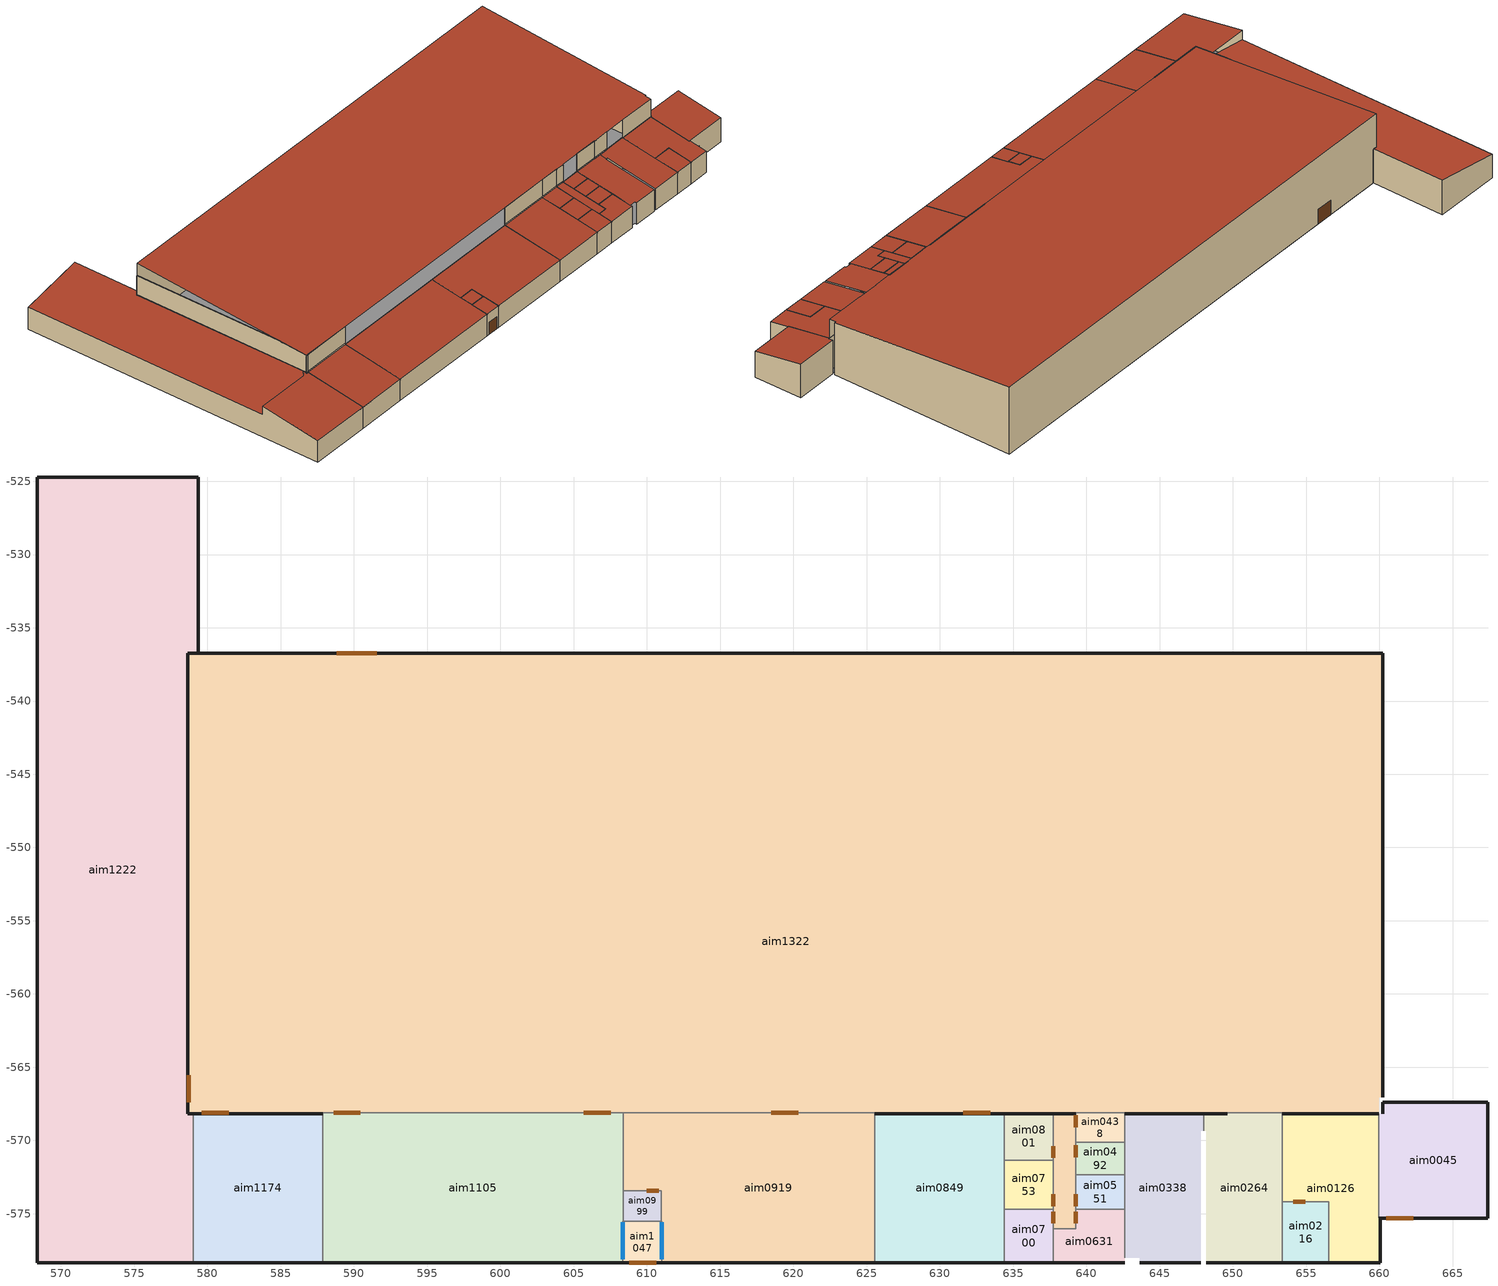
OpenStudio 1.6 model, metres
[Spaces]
aim0045
 floor ground (aim1550): 667.42,-567.39 667.42,-575.31 660.08,-575.31 659.95,-575.29 659.95,-568.17 660.22,-568.17 660.22,-567.39 z0
 wall outside (aim1566): 667.42,-567.39 660.22,-567.39 z0:5.65; 660.22,-567.39,5.65 660.22,-567.39,0 660.22,-568.17,0 660.22,-568.17,5.52; 667.42,-567.39,5.65 667.42,-575.31,4.33 667.42,-575.31,0 667.42,-567.39,0
 wall outside (aim1579): 659.95,-575.31 667.42,-575.31 z0:4.33
 wall to aim0126: 659.95,-568.17,5.52 659.95,-575.29,4.34 659.95,-575.29,0 659.95,-568.17,0
 door: 660.48,-575.31 662.31,-575.31 z0:2.13
 roof outside (aim1596): 660.22,-567.39,5.65 660.22,-568.17,5.52 659.95,-568.17,5.52 659.95,-575.29,4.34 660.08,-575.31,4.33 667.42,-575.31,4.33 667.42,-567.39,5.65
aim0126
 floor ground (aim1550): 659.95,-568.17 659.95,-575.31 660.08,-575.31 660.08,-578.36 656.56,-578.36 656.56,-574.17 653.39,-574.17 653.39,-568.17 z0
 wall outside (aim1566): 656.56,-578.36 660.08,-578.36 z0:3.83; 660.08,-575.31,4.33 660.08,-578.36,3.83 660.08,-578.36,0 660.08,-575.31,0
 wall to aim0216 (aim1579): 653.39,-574.17 656.56,-574.17 z0:4.52
 wall to aim0216 (aim1609): 656.56,-574.17,4.52 656.56,-574.17,0 656.56,-578.36,0 656.56,-578.36,3.83
 wall to aim0264 (aim1609): 653.39,-568.17,5.52 653.39,-568.17,0 653.39,-574.17,0 653.39,-574.17,4.52
 wall to aim1322: 659.95,-568.17 653.39,-568.17 z0:5.52
 door inside: 654.12,-574.17 654.94,-574.17 z0:2.13
 roof outside (aim1596): 653.39,-568.17,5.52 653.39,-574.17,4.52 656.56,-574.17,4.52 656.56,-578.36,3.83 660.08,-578.36,3.83 660.08,-575.31,4.33 659.95,-575.31,4.33 659.95,-568.17,5.52
aim0216
 floor ground (aim1550): 656.56,-574.17 656.56,-578.36 653.39,-578.36 653.39,-574.17 z0
 wall outside (aim1566): 653.39,-578.36 656.56,-578.36 z0:3.83
 wall to aim0264 (aim1609): 653.39,-574.17,4.52 653.39,-574.17,0 653.39,-578.36,0 653.39,-578.36,3.83
 roof outside (aim1596): 653.39,-574.17,4.52 653.39,-578.36,3.83 656.56,-578.36,3.83 656.56,-574.17,4.52
aim0264
 floor ground (aim1550): 653.39,-568.11 653.39,-578.36 648.18,-578.36 648.18,-569.33 648,-569.33 648,-568.17 649.61,-568.17 649.61,-568.11 z0
 wall outside (aim1566): 648.18,-578.36 653.39,-578.36 z0:3.83
 wall to aim0338: 648,-568.17,5.52 648,-568.17,0 648,-569.33,0 648,-569.33,5.33
 wall to aim1322: 649.61,-568.11 649.61,-568.17 648,-568.17 z0:5.52
 wall to aim1322 (aim1609): 653.39,-568.17 653.39,-568.11 649.61,-568.11 z0:5.52
 roof outside (aim1596): 653.39,-568.17,5.52 648,-568.17,5.52 648,-569.33,5.33 648.18,-569.33,5.33 648.18,-578.36,3.83 653.39,-578.36,3.83
aim1322
 floor ground (aim1550): 660.22,-536.74 660.22,-567.06 659.95,-567.06 659.95,-568.17 653.39,-568.17 653.39,-568.11 649.61,-568.11 649.61,-568.17 646.69,-568.17 646.69,-568.11 639.26,-568.11 639.26,-576.04 637.75,-576.04 637.75,-568.11 578.73,-568.11 578.73,-536.74 z0
 wall outside (aim1566): 637.75,-568.17 639.26,-568.17 / 646.69,-568.17 649.61,-568.17 z5.79:8.7; 653.39,-568.17 659.95,-568.17 z5.52:8.7; 660.22,-536.74,11.32 660.22,-567.06,8.79 660.22,-567.06,0 660.22,-536.74,0
 wall outside (aim1579): 660.22,-536.74,11.32 660.22,-536.74,0 579.38,-536.74,0 579.38,-536.74,5.75 578.73,-536.74,5.64 578.73,-536.74,11.32
 wall to aim0338: 646.69,-568.17 648,-568.17 z0:5.52; 642.62,-568.11 646.69,-568.11 646.69,-568.17 z0:8.7
 wall to aim0438: 639.26,-568.11 642.62,-568.11 z0:5.52; 639.26,-568.17,5.52 639.26,-570.13,5.2 639.26,-570.13,0 639.26,-568.11,0 639.26,-568.11,5.52
 wall to aim0492: 639.26,-570.13,5.2 639.26,-572.34,4.83 639.26,-572.34,0 639.26,-570.13,0
 wall to aim0551: 639.26,-572.34,4.83 639.26,-574.7,4.44 639.26,-574.7,0 639.26,-572.34,0
 wall to aim0631: 637.75,-576.04 639.26,-576.04 z0:4.21; 639.26,-574.7,4.44 639.26,-576.04,4.21 639.26,-576.04,0 639.26,-574.7,0
 wall to aim0700: 637.75,-574.7,4.44 637.75,-574.7,0 637.75,-576.04,0 637.75,-576.04,4.21
 wall to aim0753: 637.75,-571.35,4.99 637.75,-571.35,0 637.75,-574.7,0 637.75,-574.7,4.44
 wall to aim0801: 634.4,-568.11 637.75,-568.11 z0:8.7; 637.75,-568.11,8.7 637.75,-568.11,0 637.75,-571.35,0 637.75,-571.35,4.99 637.75,-568.17,5.52 637.75,-568.17,8.7
 wall to aim0849: 625.56,-568.11 634.4,-568.11 z0:8.7
 wall to aim0919: 608.39,-568.11 625.56,-568.11 z0:5.52
 wall to aim1105: 587.86,-568.11 608.39,-568.11 z0:5.52
 wall to aim1174: 579.03,-568.11 587.86,-568.11 z0:8.7
 wall to aim1222: 578.73,-568.11 579.03,-568.11 z0:8.7; 578.73,-536.74,9.14 578.73,-536.74,0 578.73,-568.11,0 578.73,-568.11,8.7 578.73,-562.82,9.14; 579.38,-536.74,5.75 579.38,-536.74,0 578.73,-536.74,0 578.73,-536.74,5.64
 door inside: 639.26,-569.09 639.26,-568.28 / 639.26,-571.15 639.26,-570.33 / 639.26,-574.5 639.26,-573.69 / 639.26,-575.67 639.26,-574.85 / 637.75,-574.85 637.75,-575.67 / 637.75,-573.69 637.75,-574.5 / 637.75,-570.38 637.75,-571.2 / 631.59,-568.11 633.42,-568.11 / 618.49,-568.11 620.32,-568.11 / 605.69,-568.11 607.51,-568.11 / 588.62,-568.11 590.45,-568.11 / 579.63,-568.11 581.45,-568.11 / 578.73,-565.55 578.73,-567.38 z0:2.13
 door: 591.57,-536.74 588.83,-536.74 z0:2.44
 roof outside (aim1596): 653.39,-568.17,8.7 659.95,-568.17,8.7 659.95,-567.06,8.79 660.22,-567.06,8.79 660.22,-536.74,11.32 578.73,-536.74,11.32 578.73,-568.11,8.7 637.75,-568.11,8.7 637.75,-568.17,8.7 639.26,-568.17,8.7 639.26,-568.11,8.7 646.69,-568.11,8.7 646.69,-568.17,8.7 649.61,-568.17,8.7 649.61,-568.11,8.7 653.39,-568.11,8.7; 637.75,-568.17,5.52 637.75,-576.04,4.21 639.26,-576.04,4.21 639.26,-568.17,5.52
aim0338
 floor ground (aim1550): 646.69,-568.11 646.69,-568.17 648,-568.17 648,-569.33 647.82,-569.33 647.82,-578.36 643.66,-578.36 643.66,-578.02 642.62,-578.02 642.62,-568.11 z0
 wall outside (aim1566): 643.66,-578.36 647.82,-578.36 z0:3.83; 642.62,-568.17 646.69,-568.17 z5.79:8.7
 wall to aim0438 (aim1609): 642.62,-568.11,5.52 642.62,-568.11,0 642.62,-570.13,0 642.62,-570.13,5.2 642.62,-568.17,5.52
 wall to aim0492 (aim1609): 642.62,-570.13,5.2 642.62,-570.13,0 642.62,-572.34,0 642.62,-572.34,4.83
 wall to aim0551 (aim1609): 642.62,-572.34,4.83 642.62,-572.34,0 642.62,-574.7,0 642.62,-574.7,4.44
 wall to aim0631 (aim1609): 642.62,-574.7,4.44 642.62,-574.7,0 642.62,-578.02,0 642.62,-578.02,3.88
 roof outside (aim1596): 646.69,-568.17 646.69,-568.11 642.62,-568.11 642.62,-568.17 z8.7; 642.62,-568.17,5.52 642.62,-578.02,3.88 643.66,-578.02,3.88 643.66,-578.36,3.83 647.82,-578.36,3.83 647.82,-569.33,5.33 648,-569.33,5.33 648,-568.17,5.52
aim0438
 floor ground (aim1550): 642.62,-568.11 642.62,-570.13 639.26,-570.13 639.26,-568.11 z0
 wall to aim0492 (aim1609): 639.26,-570.13 642.62,-570.13 z0:5.2
 roof outside (aim1596): 639.26,-568.17,5.52 639.26,-570.13,5.2 642.62,-570.13,5.2 642.62,-568.17,5.52
aim0492
 floor ground (aim1550): 642.62,-570.13 642.62,-572.34 639.26,-572.34 639.26,-570.13 z0
 wall to aim0551 (aim1609): 639.26,-572.34 642.62,-572.34 z0:4.83
 roof outside (aim1596): 639.26,-570.13,5.2 639.26,-572.34,4.83 642.62,-572.34,4.83 642.62,-570.13,5.2
aim0551
 floor ground (aim1550): 642.62,-572.34 642.62,-574.7 639.26,-574.7 639.26,-572.34 z0
 wall to aim0631 (aim1609): 639.26,-574.7 642.62,-574.7 z0:4.44
 roof outside (aim1596): 639.26,-572.34,4.83 639.26,-574.7,4.44 642.62,-574.7,4.44 642.62,-572.34,4.83
aim0631
 floor ground (aim1550): 642.62,-574.7 642.62,-578.36 637.75,-578.36 637.75,-576.04 639.26,-576.04 639.26,-574.7 z0
 wall outside (aim1566): 637.75,-578.36 642.62,-578.36 z0:3.83
 wall to aim0700 (aim1609): 637.75,-576.04,4.21 637.75,-576.04,0 637.75,-578.36,0 637.75,-578.36,3.83
 roof outside (aim1596): 639.26,-574.7,4.44 639.26,-576.04,4.21 637.75,-576.04,4.21 637.75,-578.36,3.83 642.62,-578.36,3.83 642.62,-574.7,4.44
aim0700
 floor ground (aim1550): 637.75,-574.7 637.75,-578.36 634.4,-578.36 634.4,-574.7 z0
 wall outside (aim1566): 634.4,-578.36 637.75,-578.36 z0:3.83
 wall to aim0753 (aim1609): 637.75,-574.7 634.4,-574.7 z0:4.44
 wall to aim0849 (aim1609): 634.4,-574.7,4.44 634.4,-574.7,0 634.4,-578.36,0 634.4,-578.36,3.83
 roof outside (aim1596): 634.4,-574.7,4.44 634.4,-578.36,3.83 637.75,-578.36,3.83 637.75,-574.7,4.44
aim0753
 floor ground (aim1550): 637.75,-571.35 637.75,-574.7 634.4,-574.7 634.4,-571.35 z0
 wall to aim0801 (aim1609): 637.75,-571.35 634.4,-571.35 z0:4.99
 wall to aim0849 (aim1609): 634.4,-571.35,4.99 634.4,-571.35,0 634.4,-574.7,0 634.4,-574.7,4.44
 roof outside (aim1596): 634.4,-571.35,4.99 634.4,-574.7,4.44 637.75,-574.7,4.44 637.75,-571.35,4.99
aim0849
 floor ground (aim1550): 634.4,-568.11 634.4,-578.36 625.56,-578.36 625.56,-568.11 z0
 wall outside (aim1566): 625.56,-578.36 634.4,-578.36 z0:3.83; 625.56,-568.17 634.4,-568.17 z5.79:8.7
 wall to aim0801: 634.4,-568.11,8.7 634.4,-568.17,8.7 634.4,-568.17,5.52 634.4,-571.35,4.99 634.4,-571.35,0 634.4,-568.11,0
 wall to aim0919 (aim1609): 625.56,-568.11,5.52 625.56,-568.11,0 625.56,-578.36,0 625.56,-578.36,3.83 625.56,-568.17,5.52
 roof outside (aim1596): 634.4,-568.17 634.4,-568.11 625.56,-568.11 625.56,-568.17 z8.7; 625.56,-568.17,5.52 625.56,-578.36,3.83 634.4,-578.36,3.83 634.4,-568.17,5.52
aim0801
 floor ground (aim1550): 637.75,-568.11 637.75,-571.35 634.4,-571.35 634.4,-568.11 z0
 wall outside (aim1566): 634.4,-568.17 637.75,-568.17 z5.79:8.7
 roof outside (aim1596): 637.75,-568.17 637.75,-568.11 634.4,-568.11 634.4,-568.17 z8.7; 634.4,-568.17,5.52 634.4,-571.35,4.99 637.75,-571.35,4.99 637.75,-568.17,5.52
aim0919
 floor ground (aim1550): 625.56,-568.11 625.56,-578.36 611.03,-578.36 611.03,-575.52 610.98,-575.52 610.98,-573.44 608.39,-573.44 608.39,-568.11 z0
 wall outside (aim1566): 611.03,-578.36 625.56,-578.36 z0:3.83
 wall to aim0999 (aim1609): 610.98,-573.44,4.65 610.98,-573.44,0 610.98,-575.52,0 610.98,-575.52,4.3
 wall to aim0999 (aim1579): 608.39,-573.44 610.98,-573.44 z0:4.65
 wall to aim1047: 610.98,-575.52 611.03,-575.52 z0:4.3
 wall to aim1047 (aim1609): 611.03,-575.59 611.03,-576.38 611.03,-577.34 611.03,-578.13 z0:2.44; 611.03,-575.52,4.3 611.03,-575.52,0 611.03,-575.59,0 611.03,-575.59,2.44 611.03,-578.13,2.44 611.03,-578.13,0 611.03,-578.36,0 611.03,-578.36,3.83
 wall to aim1105 (aim1609): 608.39,-568.11,5.52 608.39,-568.11,0 608.39,-573.44,0 608.39,-573.44,4.65 608.39,-568.17,5.52
 window inside: 611.03,-577.35 611.03,-578.12 / 611.03,-576.38 611.03,-577.33 / 611.03,-575.59 611.03,-576.37 z0.01:2.43
 door inside: 609.99,-573.44 610.8,-573.44 z0:2.13
 roof outside (aim1596): 608.39,-568.17,5.52 608.39,-573.44,4.65 610.98,-573.44,4.65 610.98,-575.52,4.3 611.03,-575.52,4.3 611.03,-578.36,3.83 625.56,-578.36,3.83 625.56,-568.17,5.52
aim0999
 floor ground (aim1550): 610.98,-573.44 610.98,-575.52 608.39,-575.52 608.39,-573.44 z0
 wall to aim1047 (aim1609): 608.39,-575.52 610.98,-575.52 z0:4.3
 wall to aim1105 (aim1609): 608.39,-573.44,4.65 608.39,-573.44,0 608.39,-575.52,0 608.39,-575.52,4.3
 roof outside (aim1596): 608.39,-573.44,4.65 608.39,-575.52,4.3 610.98,-575.52,4.3 610.98,-573.44,4.65
aim1047
 floor ground (aim1550): 611.03,-575.52 611.03,-578.36 608.35,-578.36 608.35,-575.52 z0
 wall outside (aim1579): 608.35,-578.36 611.03,-578.36 z0:3.83
 wall to aim1105: 608.39,-575.52 608.35,-575.52 z0:4.3
 wall to aim1105 (aim1609): 608.35,-575.59 608.35,-576.38 608.35,-577.34 608.35,-578.13 z0:2.44; 608.35,-575.52,4.29 608.35,-575.52,0 608.35,-575.59,0 608.35,-575.59,4.28; 608.35,-575.52,4.3 608.35,-575.52,4.29 608.35,-575.59,4.28 608.35,-575.59,2.44 608.35,-578.13,2.44 608.35,-578.13,0 608.35,-578.36,0 608.35,-578.36,3.83
 window inside: 608.35,-577.35 608.35,-578.12 / 608.35,-576.38 608.35,-577.33 / 608.35,-575.59 608.35,-576.37 z0.01:2.43
 door: 608.81,-578.36 610.63,-578.36 z0:2.13
 roof outside (aim1596): 608.35,-575.52,4.3 608.35,-578.36,3.83 611.03,-578.36,3.83 611.03,-575.52,4.3
aim1105
 floor ground (aim1550): 608.39,-568.11 608.39,-575.52 608.35,-575.52 608.35,-578.36 587.86,-578.36 587.86,-568.11 z0
 wall outside (aim1566): 587.86,-578.36 608.35,-578.36 z0:3.83
 wall to aim1174 (aim1609): 587.86,-568.11,5.52 587.86,-568.11,0 587.86,-578.36,0 587.86,-578.36,3.83 587.86,-568.17,5.52
 roof outside (aim1596): 608.39,-568.17,5.52 587.86,-568.17,5.52 587.86,-578.36,3.83 608.35,-578.36,3.83 608.35,-575.52,4.3 608.39,-575.52,4.3
aim1174
 floor ground (aim1550): 587.86,-568.11 587.86,-578.36 579.03,-578.36 579.03,-568.11 z0
 wall outside (aim1566): 579.03,-578.36 587.86,-578.36 z0:3.83; 579.03,-568.17 587.86,-568.17 z5.79:8.7
 wall to aim1222 (aim1609): 579.03,-568.11,8.7 579.03,-568.11,0 579.03,-578.36,0 579.03,-578.36,3.83 579.03,-568.17,5.52 579.03,-568.17,8.7
 roof outside (aim1596): 587.86,-568.17 587.86,-568.11 579.03,-568.11 579.03,-568.17 z8.7; 579.03,-568.17,5.52 579.03,-578.36,3.83 587.86,-578.36,3.83 587.86,-568.17,5.52
aim1222
 floor ground (aim1550): 579.38,-524.72 579.38,-536.74 578.73,-536.74 578.73,-568.11 579.03,-568.11 579.03,-578.36 568.36,-578.36 568.36,-524.72 z0
 wall outside (aim1566): 568.36,-578.36 579.03,-578.36 z0:3.83; 579.38,-536.74 579.38,-524.72 z0:5.75; 568.36,-568.17,5.52 568.36,-568.17,3.91 568.36,-524.72,3.91 568.36,-524.72,0 568.36,-578.36,0 568.36,-578.36,3.83; 579.38,-524.72,5.75 579.38,-524.72,0 568.36,-524.72,0 568.36,-524.72,3.91; 578.67,-536.74,9.14 578.67,-536.74,5.63 578.67,-536.75,5.63 578.67,-536.75,5.79 578.67,-568.17,5.79 578.67,-568.17,8.7 578.67,-562.82,9.14; 578.67,-568.17,8.7 578.67,-568.17,5.52 578.8,-568.17,5.52 578.8,-568.17,5.79 579.03,-568.17,5.79 579.03,-568.17,8.7; 578.67,-536.74,9.14 578.67,-536.74,5.63 578.73,-536.74,5.64 578.73,-536.74,9.14
 roof outside (aim1596): 578.67,-568.17,8.7 579.03,-568.17,8.7 579.03,-568.11,8.7 578.73,-568.11,8.7 578.73,-562.82,9.14 578.67,-562.82,9.14; 578.67,-567.53,5.63 578.03,-568.17,5.52 568.36,-568.17,5.52 568.36,-578.36,3.83 579.03,-578.36,3.83 579.03,-568.17,5.52 578.67,-568.17,5.52; 579.38,-536.74,5.75 579.38,-524.72,5.75 568.36,-524.72,3.91 568.36,-568.17,3.91 578.03,-568.17,5.52 578.67,-567.53,5.63 578.67,-536.74,5.63
[Building]
aim0013
[Material] Roughness=Smooth
Name | Thickness {m} | Conductivity {W/m-K} | Density {kg/m3} | Specific Heat {J/kg-K}
aim1553 | 0.0127 | 0.06 | 288 | 1380
aim1559 | 0.2 | 1.9 | 2300 | 840
aim1582 | 0.0008 | 45.28 | 7824 | 500
aim1588 | 0.0376 | 0.15 | 608 | 1630
aim1615 | 0.0159 | 0.16 | 800 | 1090
[Material:NoMass] Roughness=Smooth
Name | Thermal Resistance {m2-K/W}
aim1571 | 0.0115802
aim1601 | 0.00693663
aim1612 | 1.46524
[Construction]
aim1550: aim1553, aim1559
aim1566: aim1571
aim1579: aim1582, aim1588, aim1582
aim1596: aim1601
aim1609: aim1612, aim1615
[ThermalZone]
aim0042: Use Ideal Air Loads=No
[Sizing:Zone]
aim0042: Zone Cooling Design Supply Air Temperature {C}=14; Zone Heating Design Supply Air Temperature {C}=40; Zone Cooling Design Supply Air Humidity Ratio {kg-H2O/kg-air}=0.0085; Zone Heating Design Supply Air Humidity Ratio {kg-H2O/kg-air}=0.008; Cooling Design Air Flow Method=DesignDay; Heating Design Air Flow Method=DesignDay
[BuildingStory]
aim0015
[Space] Building Story=aim0015; Thermal Zone=aim0042
aim0045; aim0126; aim0216; aim0264; aim0338; aim0438; aim0492; aim0551; aim0631; aim0700; aim0753; aim0801; aim0849; aim0919; aim0999; aim1047; aim1105; aim1174; aim1222; aim1322
